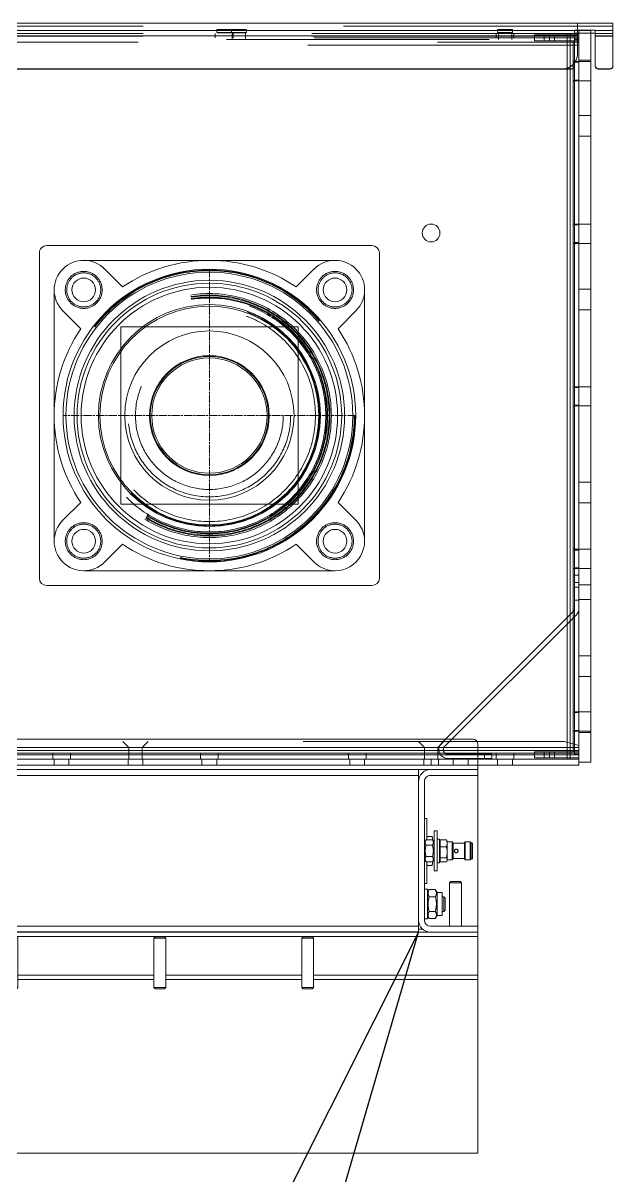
# Model space of a CAD drawing. Header units: millimetres. Extents: x 3220 to 226993, y 817 to 176024.
# Drawn here: x 127985 to 128384, y 101064 to 101844 of the extents above; entities that cross this region are included whole.
import ezdxf

# ---------------------------------------------------------------- set-up
doc = ezdxf.new("R2010")
doc.units = ezdxf.units.MM
doc.linetypes.add('CHAIN', pattern=[0.3543, 0.2362, -0.0295, 0.0591, -0.0295])
doc.linetypes.add('DASHED', pattern=[15, 7, -8])
for name, color, linetype, lineweight, true_color in [('Mittelpunktmarkierung(DIN)', 7, 'Continuous', 25, 0x3f3f3f), ('Sichtbare Kanten(DIN)', 7, 'Continuous', 50, 0x3f3f3f), ('Sichtbare tangentiale Kanten(DIN)', 7, 'Continuous', 50, 0x3f3f3f), ('Verdeckte Kanten(DIN)', 7, 'DASHED', 35, 0x3f3f3f), ('Verdeckte tangentiale Kanten(DIN)', 7, 'DASHED', 35, 0x3f3f3f)]:
    doc.layers.add(name, color=color, linetype=linetype, lineweight=lineweight, true_color=true_color)

# ---------------------------------------------------------------- blocks, each defined once
blk = doc.blocks.new('TKF 300 Motor F')
at = {"layer": 'Mittelpunktmarkierung(DIN)', "color": 1, "linetype": 'CHAIN', "lineweight": 0, "ltscale": 23.990969}
for p, q in [((-0.01, 99.01), (-0.01, -99)), ((98.99, 0), (-99.01, 0))]:
    blk.add_line(p, q, dxfattribs=at)
at = {"layer": 'Sichtbare Kanten(DIN)', "color": 5, "lineweight": 0}
for p, q in [((272.99, 265.54), (-750.01, 265.54)), ((272.99, 260.5), (272.99, 265.54)), ((272.99, 265.54), (272.99, 265.54)), ((246.99, 260.66), (260.99, 260.66)), ((246.99, 260.5), (246.99, 260.66)), ((246.99, 260.5), (246.99, 256.85)), ((249.99, 258.66), (246.99, 258.66)), ((246.99, 258.5), (249.99, 258.5)), ((249.99, 240.5), (249.99, 260.5)), ((257.99, 260.5), (249.99, 260.5)), ((257.99, 260.5), (257.99, 240.5)), ((260.99, 258.66), (257.99, 258.66)), ((260.99, 260.66), (260.99, 260.5)), ((260.99, 256.85), (260.99, 260.5)), ((272.99, 260.5), (272.99, 256.85)), ((246.99, 236.61), (246.99, 256.85)), ((246.99, 254.5), (249.99, 254.5)), ((246.99, 253.5), (249.99, 253.5)), ((260.99, 256.85), (260.99, 236.61)), ((272.99, 236.61), (272.99, 256.85)), ((244.99, 234.62), (-740.01, 234.62)), ((-740.01, 234.44), (244.99, 234.44)), ((245.99, 234.71), (245.99, -227.5)), ((246.99, 236.43), (246.99, 236.61)), ((249.99, 240.5), (249.99, -214.5)), ((257.99, 240.5), (257.99, -214.5)), ((260.99, 236.43), (260.99, 236.61)), ((270.99, 234.62), (262.99, 234.62)), ((262.99, 234.44), (270.99, 234.44)), ((272.99, 236.43), (272.99, 236.61)), ((-115.01, -110), (-115.01, 110)), ((-110.01, 115), (109.99, 115)), ((114.99, 110), (114.99, -110)), ((-85.01, 105), (-0.01, 105)), ((-0.01, 105), (84.99, 105)), ((-58.75, 87.03), (-70.87, 99.15)), ((70.85, 99.15), (58.74, 87.03)), ((-105.01, 0), (-105.01, 85)), ((104.99, 85), (104.99, 0)), ((-99.15, 70.86), (-87.04, 58.75)), ((87.02, 58.75), (99.13, 70.86)), ((-105.01, -85), (-105.01, 0)), ((104.99, 0), (104.99, -85)), ((-87.04, -58.74), (-99.15, -70.85)), ((99.13, -70.85), (87.02, -58.74)), ((-70.87, -99.14), (-58.75, -87.03)), ((58.74, -87.03), (70.85, -99.14)), ((-0.01, -105), (-85.01, -105)), ((84.99, -105), (-0.01, -105)), ((109.99, -115), (-110.01, -115)), ((249.99, -234.5), (249.99, -214.5)), ((257.99, -214.5), (257.99, -234.5)), ((241.99, -224.5), (245.99, -224.5)), ((241.99, -228.5), (241.99, -224.5)), ((249.99, -228.5), (-750.01, -228.5)), ((249.99, -232.5), (-750.01, -232.5)), ((249.99, -232.5), (-750.01, -232.5)), ((245.99, -227.5), (241.99, -227.5)), ((245.99, -227.5), (249.99, -227.5)), ((-750.01, -236.5), (249.99, -236.5)), ((249.99, -234.5), (249.99, -236.5)), ((249.99, -234.5), (257.99, -234.5))]:
    blk.add_line(p, q, dxfattribs=at)
for centre, radius in [((-0.01, 0), 99), ((-85.01, 85), 8), ((-0.01, 0), 89.5), ((84.99, 85), 8), ((-0.01, 0), 57.25), ((-0.01, 0), 40.5), ((-0.01, 0), 40), ((-0.01, 0), 39), ((-85.01, -85), 8), ((84.99, -85), 8)]:
    blk.add_circle(centre, radius, dxfattribs=at)
at = {"layer": 'Sichtbare Kanten(DIN)', "color": 1, "lineweight": 0}
blk.add_circle((-0.01, 0), 0.01, dxfattribs=at)
at = {"layer": 'Sichtbare Kanten(DIN)', "color": 5, "lineweight": 0}
for centre, radius, start, end in [((-110.01, 110), 5, 90, 180), ((109.99, 110), 5, 0, 90), ((-85.01, 85), 20, 45, 225), ((-0.01, 0), 105, 55.98058, 124.01942), ((84.99, 85), 20, 315, 135), ((-0.01, 0), 105, 145.98058, 214.01942), ((-0.01, 0), 105, 325.98058, 34.01942), ((-85.01, -85), 20, 135, 315), ((84.99, -85), 20, 225, 45), ((-0.01, 0), 105, 235.98058, 304.01942), ((-110.01, -110), 5, 180, 270), ((109.99, -110), 5, 270, 0)]:
    blk.add_arc(centre, radius, start, end, dxfattribs=at)
for centre in [(19.99, 261.09), (199.99, 261.09)]:
    blk.add_ellipse(centre, major_axis=(-5, 0), ratio=0.026186, dxfattribs=at)
for centre, major_axis, start_param, end_param in [((244.99, 236.61), (2, 0), 4.712389, 6.283185), ((244.99, 236.43), (2, 0), 4.712389, 6.283185), ((262.99, 236.61), (-2, 0), 0, 1.570796), ((262.99, 236.43), (-2, 0), 0, 1.570796), ((270.99, 236.61), (2, 0), 4.712389, 6.283185), ((270.99, 236.43), (2, 0), 4.712389, 6.283185)]:
    blk.add_ellipse(centre, major_axis=major_axis, ratio=0.996195, start_param=start_param, end_param=end_param, dxfattribs=at)
at = {"layer": 'Sichtbare tangentiale Kanten(DIN)', "color": 5, "lineweight": 0}
for p, q in [((-750.01, 265.54), (272.99, 265.54)), ((-750.01, 260.5), (246.99, 260.5)), ((260.99, 260.5), (272.99, 260.5)), ((-750.01, 256.85), (246.99, 256.85)), ((260.99, 256.85), (272.99, 256.85)), ((241.99, -224.5), (241.99, 234.44)), ((244.99, 234.44), (244.99, 234.62)), ((249.99, 240.5), (257.99, 240.5)), ((262.99, 234.44), (262.99, 234.62)), ((270.99, 234.44), (270.99, 234.62)), ((257.99, -214.5), (249.99, -214.5)), ((-250.01, -224.5), (241.99, -224.5))]:
    blk.add_line(p, q, dxfattribs=at)
for radius in [97, 91.5, 86.75, 75.09, 74]:
    blk.add_circle((-0.01, 0), radius, dxfattribs=at)
at = {"layer": 'Verdeckte Kanten(DIN)', "color": 5, "lineweight": 0, "ltscale": 26.048429}
blk.add_line((272.99, 263.54), (-750.01, 263.54), dxfattribs=at)
at = {"layer": 'Verdeckte Kanten(DIN)', "color": 5, "lineweight": 0, "ltscale": 0.38097}
for p, q in [((14.99, 259.09), (14.99, 261.09)), ((24.99, 259.09), (24.99, 261.09)), ((194.99, 259.09), (194.99, 261.09)), ((204.99, 259.09), (204.99, 261.09))]:
    blk.add_line(p, q, dxfattribs=at)
at = {"layer": 'Verdeckte Kanten(DIN)', "color": 5, "lineweight": 0, "ltscale": 0.761779}
for p, q in [((15.49, 258.5), (15.49, 254.5)), ((24.49, 258.5), (24.49, 254.5)), ((195.49, 258.5), (195.49, 254.5)), ((204.49, 258.5), (204.49, 254.5)), ((219.99, 257.5), (219.99, 253.5)), ((226.49, 257.5), (226.49, 253.5)), ((233.49, 257.5), (233.49, 253.5)), ((241.99, 254.5), (241.99, 258.5)), ((245.99, 250.5), (249.99, 250.5)), ((249.99, 239.5), (245.99, 239.5)), ((249.99, 226.5), (245.99, 226.5)), ((249.99, 129.5), (245.99, 129.5)), ((249.99, 116.5), (245.99, 116.5)), ((249.99, 19.5), (245.99, 19.5)), ((249.99, 6.5), (245.99, 6.5)), ((249.99, -90.5), (245.99, -90.5)), ((249.99, -103.5), (245.99, -103.5)), ((249.99, -200.5), (245.99, -200.5)), ((249.99, -213.5), (245.99, -213.5)), ((249.99, -224.5), (245.99, -224.5)), ((-106.01, -228.5), (-106.01, -232.5)), ((-105.01, -232.5), (-105.01, -236.5)), ((-95.01, -232.5), (-95.01, -236.5)), ((-94.01, -228.5), (-94.01, -232.5)), ((-6.01, -228.5), (-6.01, -232.5)), ((-5.01, -232.5), (-5.01, -236.5)), ((4.99, -232.5), (4.99, -236.5)), ((5.99, -228.5), (5.99, -232.5)), ((93.99, -228.5), (93.99, -232.5)), ((94.99, -232.5), (94.99, -236.5)), ((104.99, -232.5), (104.99, -236.5)), ((105.99, -228.5), (105.99, -232.5)), ((149.99, -232.5), (149.99, -236.5)), ((164.99, -232.5), (164.99, -236.5)), ((174.99, -232.5), (174.99, -236.5)), ((193.99, -228.5), (193.99, -232.5)), ((194.99, -232.5), (194.99, -236.5)), ((204.99, -232.5), (204.99, -236.5)), ((205.99, -228.5), (205.99, -232.5)), ((219.99, -227.5), (219.99, -231.5)), ((226.49, -227.5), (226.49, -231.5)), ((233.49, -227.5), (233.49, -231.5)), ((241.99, -228.5), (241.99, -232.5))]:
    blk.add_line(p, q, dxfattribs=at)
at = {"layer": 'Verdeckte Kanten(DIN)', "color": 5, "lineweight": 0, "ltscale": 2.991791}
for p, q in [((219.99, 257.5), (229.99, 257.5)), ((229.99, 253.5), (219.99, 253.5)), ((219.99, -227.5), (229.99, -227.5)), ((229.99, -231.5), (219.99, -231.5))]:
    blk.add_line(p, q, dxfattribs=at)
at = {"layer": 'Verdeckte Kanten(DIN)', "color": 5, "lineweight": 0, "ltscale": 3.809293}
for p, q in [((249.99, 257.5), (229.99, 257.5)), ((249.99, -231.5), (229.99, -231.5))]:
    blk.add_line(p, q, dxfattribs=at)
at = {"layer": 'Verdeckte Kanten(DIN)', "color": 5, "lineweight": 0, "ltscale": 1.523657}
for p, q in [((257.99, 258.66), (249.99, 258.66)), ((249.99, 239.5), (257.99, 239.5)), ((249.99, 226.5), (257.99, 226.5)), ((257.99, 203), (249.99, 203)), ((257.99, 189), (249.99, 189)), ((249.99, 129.5), (257.99, 129.5)), ((249.99, 116.5), (257.99, 116.5)), ((257.99, 85.5), (249.99, 85.5)), ((257.99, 71.5), (249.99, 71.5)), ((249.99, 19.5), (257.99, 19.5)), ((249.99, 6.5), (257.99, 6.5)), ((257.99, -45), (249.99, -45)), ((257.99, -59), (249.99, -59)), ((249.99, -90.5), (257.99, -90.5)), ((249.99, -103.5), (257.99, -103.5)), ((249.99, -114.5), (257.99, -114.5)), ((249.99, -124.5), (257.99, -124.5)), ((257.99, -162.5), (249.99, -162.5)), ((257.99, -176.5), (249.99, -176.5)), ((249.99, -200.5), (257.99, -200.5)), ((249.99, -213.5), (257.99, -213.5))]:
    blk.add_line(p, q, dxfattribs=at)
at = {"layer": 'Verdeckte Kanten(DIN)', "color": 5, "lineweight": 0, "ltscale": 25.386398}
blk.add_line((-750.01, 254.5), (246.99, 254.5), dxfattribs=at)
at = {"layer": 'Verdeckte Kanten(DIN)', "color": 5, "lineweight": 0, "ltscale": 3.047415}
blk.add_line((245.99, 253.5), (229.99, 253.5), dxfattribs=at)
at = {"layer": 'Verdeckte Kanten(DIN)', "color": 5, "lineweight": 0, "ltscale": 1.196656}
for q in [(241.99, 254.5), (245.99, 250.5)]:
    blk.add_line((241.99, 250.5), q, dxfattribs=at)
at = {"layer": 'Verdeckte Kanten(DIN)', "color": 5, "lineweight": 0, "ltscale": 0.19037}
blk.add_line((245.99, 253.5), (246.99, 253.5), dxfattribs=at)
at = {"layer": 'Verdeckte Kanten(DIN)', "color": 5, "lineweight": 0, "ltscale": 3.579878}
blk.add_line((245.99, 253.5), (245.99, 234.71), dxfattribs=at)
at = {"layer": 'Verdeckte Kanten(DIN)', "color": 5, "lineweight": 0, "ltscale": 29.027576}
for p, q in [((-60.01, 60), (59.99, 60)), ((-60.01, -60), (-60.01, 60)), ((59.99, 60), (59.99, -60)), ((59.99, -60), (-60.01, -60))]:
    blk.add_line(p, q, dxfattribs=at)
at = {"layer": 'Verdeckte Kanten(DIN)', "color": 5, "lineweight": 0, "ltscale": 0.571309}
for p, q in [((249.99, -108), (246.99, -108)), ((249.99, -116), (246.99, -116)), ((249.99, -125), (246.99, -125)), ((191, -232), (191, -229))]:
    blk.add_line(p, q, dxfattribs=at)
at = {"layer": 'Verdeckte Kanten(DIN)', "color": 5, "lineweight": 0, "ltscale": 1.495845}
for p, q in [((246.99, -113), (246.99, -108)), ((186, -229), (191, -229)), ((191, -232), (186, -232))]:
    blk.add_line(p, q, dxfattribs=at)
at = {"layer": 'Verdeckte Kanten(DIN)', "color": 5, "lineweight": 0, "ltscale": 3.335922}
blk.add_line((246.99, -113), (246.99, -130.52), dxfattribs=at)
at = {"layer": 'Verdeckte Kanten(DIN)', "color": 5, "lineweight": 0, "ltscale": 30.486076}
for p, q in [((246.11, -132.64), (157, -221.75)), ((248.23, -134.76), (159.12, -223.87))]:
    blk.add_line(p, q, dxfattribs=at)
at = {"layer": 'Verdeckte Kanten(DIN)', "color": 5, "lineweight": 0, "ltscale": 4.715426}
for p, q in [((186, -229), (161.24, -229)), ((161.24, -232), (186, -232))]:
    blk.add_line(p, q, dxfattribs=at)
at = {"layer": 'Verdeckte Kanten(DIN)', "color": 5, "lineweight": 0, "ltscale": 2.285536}
blk.add_line((241.99, -227.5), (229.99, -227.5), dxfattribs=at)
at = {"layer": 'Verdeckte Kanten(DIN)', "color": 5, "lineweight": 0, "ltscale": 24.951368}
blk.add_circle((-0.01, 0), 98.5, dxfattribs=at)
at = {"layer": 'Verdeckte Kanten(DIN)', "color": 5, "lineweight": 0, "ltscale": 24.824713}
blk.add_circle((-0.01, 0), 98, dxfattribs=at)
at = {"layer": 'Verdeckte Kanten(DIN)', "color": 5, "lineweight": 0, "ltscale": 14.959352}
for centre in [(-85.01, 85), (84.99, 85), (-85.01, -85), (84.99, -85)]:
    blk.add_circle(centre, 12.5, dxfattribs=at)
at = {"layer": 'Verdeckte Kanten(DIN)', "color": 5, "lineweight": 0, "ltscale": 13.762596}
for centre in [(-85.01, 85), (84.99, 85), (-85.01, -85), (84.99, -85)]:
    blk.add_circle(centre, 11.5, dxfattribs=at)
at = {"layer": 'Verdeckte Kanten(DIN)', "color": 5, "lineweight": 0, "ltscale": 24.77405}
blk.add_circle((-0.01, 0), 81.5, dxfattribs=at)
at = {"layer": 'Verdeckte Kanten(DIN)', "color": 5, "lineweight": 0, "ltscale": 24.318085}
blk.add_circle((-0.01, 0), 80, dxfattribs=at)
at = {"layer": 'Verdeckte Kanten(DIN)', "color": 5, "lineweight": 0, "ltscale": 25.162464}
blk.add_circle((-0.01, 0), 74.5, dxfattribs=at)
at = {"layer": 'Verdeckte Kanten(DIN)', "color": 5, "lineweight": 0, "ltscale": 24.233648}
blk.add_circle((-0.01, 0), 71.75, dxfattribs=at)
at = {"layer": 'Verdeckte Kanten(DIN)', "color": 5, "lineweight": 0, "ltscale": 23.883833}
blk.add_circle((-0.01, 0), 55, dxfattribs=at)
at = {"layer": 'Verdeckte Kanten(DIN)', "color": 5, "lineweight": 0, "ltscale": 25.331339}
blk.add_circle((-0.01, 0), 50, dxfattribs=at)
at = {"layer": 'Verdeckte Kanten(DIN)', "color": 5, "lineweight": 0, "ltscale": 0.448684}
blk.add_arc((243.99, -130.52), 3, 315, 0, dxfattribs=at)
at = {"layer": 'Verdeckte Kanten(DIN)', "color": 5, "lineweight": 0, "ltscale": 0.897467}
blk.add_arc((243.99, -130.52), 6, 315, 0, dxfattribs=at)
at = {"layer": 'Verdeckte Kanten(DIN)', "color": 5, "lineweight": 0, "ltscale": 2.692601}
blk.add_arc((161.24, -226), 6, 135, 270, dxfattribs=at)
at = {"layer": 'Verdeckte Kanten(DIN)', "color": 5, "lineweight": 0, "ltscale": 1.346251}
blk.add_arc((161.24, -226), 3, 135, 270, dxfattribs=at)
at = {"layer": 'Verdeckte Kanten(DIN)', "color": 5, "lineweight": 0, "ltscale": 5.984706}
for centre in [(19.99, 259.09), (199.99, 259.09)]:
    blk.add_ellipse(centre, major_axis=(5, 0), ratio=0.026186, dxfattribs=at)
at = {"layer": 'Verdeckte tangentiale Kanten(DIN)', "color": 5, "lineweight": 0, "ltscale": 26.048429}
blk.add_line((272.99, 263.54), (-750.01, 263.54), dxfattribs=at)
at = {"layer": 'Verdeckte tangentiale Kanten(DIN)', "color": 5, "lineweight": 0, "ltscale": 25.386398}
for p, q in [((246.99, 258.5), (-750.01, 258.5)), ((246.99, 256.68), (-750.01, 256.68))]:
    blk.add_line(p, q, dxfattribs=at)
at = {"layer": 'Verdeckte tangentiale Kanten(DIN)', "color": 5, "lineweight": 0, "ltscale": 0.761779}
for p, q in [((229.99, 253.5), (229.99, 257.5)), ((229.99, -231.5), (229.99, -227.5))]:
    blk.add_line(p, q, dxfattribs=at)
at = {"layer": 'Verdeckte tangentiale Kanten(DIN)', "color": 5, "lineweight": 0, "ltscale": 2.285536}
for p, q in [((272.99, 258.5), (260.99, 258.5)), ((272.99, 256.68), (260.99, 256.68))]:
    blk.add_line(p, q, dxfattribs=at)
at = {"layer": 'Verdeckte tangentiale Kanten(DIN)', "color": 5, "lineweight": 0, "ltscale": 25.055382}
blk.add_line((241.99, 250.5), (-742.01, 250.5), dxfattribs=at)
at = {"layer": 'Verdeckte tangentiale Kanten(DIN)', "color": 5, "lineweight": 0, "ltscale": 3.059311}
blk.add_line((241.99, 234.44), (241.99, 250.5), dxfattribs=at)
at = {"layer": 'Verdeckte tangentiale Kanten(DIN)', "color": 5, "lineweight": 0, "ltscale": 0.571309}
for p, q in [((246.99, -113), (249.99, -113)), ((186, -229), (186, -232))]:
    blk.add_line(p, q, dxfattribs=at)
at = {"layer": 'Verdeckte tangentiale Kanten(DIN)', "color": 5, "lineweight": 0, "ltscale": 25.078026}
blk.add_circle((-0.01, 0), 82.5, dxfattribs=at)
at = {"layer": 'Verdeckte tangentiale Kanten(DIN)', "color": 5, "lineweight": 0, "ltscale": 24.622061}
blk.add_circle((-0.01, 0), 81, dxfattribs=at)
at = {"layer": 'Verdeckte tangentiale Kanten(DIN)', "color": 5, "lineweight": 0, "ltscale": 24.166098}
blk.add_circle((-0.01, 0), 79.5, dxfattribs=at)
at = {"layer": 'Verdeckte tangentiale Kanten(DIN)', "color": 5, "lineweight": 0, "ltscale": 26.597906}
blk.add_circle((-0.01, 0), 78.75, dxfattribs=at)
blk = doc.blocks.new('TKF 300 2000 F')
at = {"layer": 'Sichtbare Kanten(DIN)', "color": 5, "lineweight": 0}
for p, q in [((-1999, 497), (-1999, 502.03)), ((-1999, 502.03), (-1999, 502.03)), ((-1, 502.03), (-1999, 502.03)), ((-2000, 495), (-2000, 492)), ((-2000, 495), (-1999, 495)), ((-2000, 492), (-1999, 492)), ((-1999, 491.9), (-2000, 491.9)), ((-2000, 7.1), (-2000, 491.9)), ((-1999, 497), (-1999, 493.35)), ((-1999, 481.07), (-1999, 493.35)), ((-1999, 481.07), (-1999, 480.9)), ((-1997, 7.1), (-1997, 474.92)), ((-11, 471.11), (-1989, 471.11)), ((-1989, 470.94), (-11, 470.94)), ((-1994, 10), (-1997, 10)), ((-1994, 10), (-1994, 7)), ((-1997, 7.1), (-2000, 7.1)), ((-2000, 7.1), (-2000, 7)), ((-2000, 4), (-2000, 7)), ((0, 7), (-2000, 7)), ((-2000, 4), (0, 4)), ((-2000, 0), (-2000, 4)), ((0, 4), (-2000, 4)), ((-2000, 0), (0, 0))]:
    blk.add_line(p, q, dxfattribs=at)
blk.add_circle((-1900, 360), 6, dxfattribs=at)
for centre in [(-1950, 497.58), (-1760, 497.58)]:
    blk.add_ellipse(centre, major_axis=(-5, 0), ratio=0.026186, dxfattribs=at)
for centre in [(-1989, 481.07), (-1989, 480.9)]:
    blk.add_ellipse(centre, major_axis=(-10, 0), ratio=0.996195, start_param=0, end_param=1.570796, dxfattribs=at)
at = {"layer": 'Sichtbare tangentiale Kanten(DIN)', "color": 5, "lineweight": 0}
for p, q in [((-1999, 502.03), (-1, 502.03)), ((-1999, 497), (-1, 497)), ((-1999, 493.35), (-1, 493.35)), ((-1994, 472.27), (-1994, 10)), ((-1989, 470.94), (-1989, 471.11)), ((-1994, 10), (-6, 10))]:
    blk.add_line(p, q, dxfattribs=at)
at = {"layer": 'Verdeckte Kanten(DIN)', "color": 5, "lineweight": 0, "ltscale": 25.437323}
for p, q in [((-1, 500.03), (-1999, 500.03)), ((-1999, 492), (-1, 492))]:
    blk.add_line(p, q, dxfattribs=at)
at = {"layer": 'Verdeckte Kanten(DIN)', "color": 5, "lineweight": 0, "ltscale": 0.380839}
blk.add_line((-1997, 491.9), (-1999, 491.9), dxfattribs=at)
at = {"layer": 'Verdeckte Kanten(DIN)', "color": 5, "lineweight": 0, "ltscale": 3.233633}
blk.add_line((-1997, 474.92), (-1997, 491.9), dxfattribs=at)
at = {"layer": 'Verdeckte Kanten(DIN)', "color": 5, "lineweight": 0, "ltscale": 0.571309}
for p, q in [((-1994, 495), (-1994, 492)), ((-1956, 492), (-1956, 495)), ((-1944, 492), (-1944, 495)), ((-1766, 492), (-1766, 495)), ((-1754, 492), (-1754, 495)), ((-2000, 489), (-1997, 489)), ((-1997, 475.5), (-2000, 475.5)), ((-1997, 463.5), (-2000, 463.5)), ((-1997, 365.5), (-2000, 365.5)), ((-1997, 353.5), (-2000, 353.5)), ((-1997, 255.5), (-2000, 255.5)), ((-1997, 243.5), (-2000, 243.5)), ((-1997, 145.5), (-2000, 145.5)), ((-1997, 133.5), (-2000, 133.5)), ((-1997, 35.5), (-2000, 35.5)), ((-1997, 23.5), (-2000, 23.5)), ((-1997, 10), (-2000, 10)), ((-1994, 7), (-1994, 4)), ((-1956, 7), (-1956, 4)), ((-1944, 7), (-1944, 4)), ((-1856, 7), (-1856, 4)), ((-1844, 7), (-1844, 4)), ((-1756, 7), (-1756, 4)), ((-1744, 7), (-1744, 4)), ((-1656, 7), (-1656, 4)), ((-1644, 7), (-1644, 4))]:
    blk.add_line(p, q, dxfattribs=at)
at = {"layer": 'Verdeckte Kanten(DIN)', "color": 5, "lineweight": 0, "ltscale": 0.897467}
for p, q in [((-1994, 492), (-1994, 489)), ((-1994, 489), (-1997, 489))]:
    blk.add_line(p, q, dxfattribs=at)
at = {"layer": 'Verdeckte Kanten(DIN)', "color": 5, "lineweight": 0, "ltscale": 0.38097}
for p, q in [((-1955, 495.58), (-1955, 497.58)), ((-1945, 495.58), (-1945, 497.58)), ((-1765, 495.58), (-1765, 497.58)), ((-1755, 495.58), (-1755, 497.58))]:
    blk.add_line(p, q, dxfattribs=at)
at = {"layer": 'Verdeckte Kanten(DIN)', "color": 5, "lineweight": 0, "ltscale": 1.971787}
blk.add_line((-2000, 13.32), (-1990, 16), dxfattribs=at)
at = {"layer": 'Verdeckte Kanten(DIN)', "color": 5, "lineweight": 0, "ltscale": 25.208158}
blk.add_line((-1990, 16), (-10, 16), dxfattribs=at)
at = {"layer": 'Verdeckte Kanten(DIN)', "color": 5, "lineweight": 0, "ltscale": 1.104296}
for p, q in [((-1904.5, 11.9), (-1908.6, 16)), ((-1895.5, 11.9), (-1891.4, 16)), ((-1704.5, 11.9), (-1708.6, 16)), ((-1695.5, 11.9), (-1691.4, 16))]:
    blk.add_line(p, q, dxfattribs=at)
at = {"layer": 'Verdeckte Kanten(DIN)', "color": 5, "lineweight": 0, "ltscale": 2.692601}
for p, q in [((-1904.5, 11.9), (-1895.5, 11.9)), ((-1704.5, 11.9), (-1695.5, 11.9))]:
    blk.add_line(p, q, dxfattribs=at)
at = {"layer": 'Verdeckte Kanten(DIN)', "color": 5, "lineweight": 0, "ltscale": 1.50461}
for p, q in [((-1904.5, 4), (-1904.5, 11.9)), ((-1895.5, 4), (-1895.5, 11.9)), ((-1704.5, 4), (-1704.5, 11.9)), ((-1695.5, 4), (-1695.5, 11.9))]:
    blk.add_line(p, q, dxfattribs=at)
at = {"layer": 'Verdeckte Kanten(DIN)', "color": 5, "lineweight": 0, "ltscale": 0.761779}
for p, q in [((-1955, 0), (-1955, 4)), ((-1945, 0), (-1945, 4)), ((-1905, 0), (-1905, 4)), ((-1895, 0), (-1895, 4)), ((-1855, 0), (-1855, 4)), ((-1845, 0), (-1845, 4)), ((-1755, 0), (-1755, 4)), ((-1745, 0), (-1745, 4)), ((-1705, 0), (-1705, 4)), ((-1695, 0), (-1695, 4)), ((-1655, 0), (-1655, 4)), ((-1645, 0), (-1645, 4))]:
    blk.add_line(p, q, dxfattribs=at)
at = {"layer": 'Verdeckte Kanten(DIN)', "color": 5, "lineweight": 0, "ltscale": 5.984706}
for centre in [(-1950, 495.58), (-1760, 495.58)]:
    blk.add_ellipse(centre, major_axis=(5, 0), ratio=0.026186, dxfattribs=at)
at = {"layer": 'Verdeckte tangentiale Kanten(DIN)', "color": 5, "lineweight": 0, "ltscale": 25.437323}
for p, q in [((-1, 500.03), (-1999, 500.03)), ((-1, 495), (-1999, 495)), ((-1, 493.17), (-1999, 493.17))]:
    blk.add_line(p, q, dxfattribs=at)
at = {"layer": 'Verdeckte tangentiale Kanten(DIN)', "color": 5, "lineweight": 0, "ltscale": 3.18604}
blk.add_line((-1994, 489), (-1994, 472.27), dxfattribs=at)
at = {"layer": 'Verdeckte tangentiale Kanten(DIN)', "color": 5, "lineweight": 0, "ltscale": 25.310009}
blk.add_line((-6, 489), (-1994, 489), dxfattribs=at)
blk = doc.blocks.new('155')
at = {"xscale": -1}
blk.add_blockref('TKF 300 Motor F', (-6857.01, -82.5), dxfattribs=at)
blk.add_blockref('TKF 300 2000 F', (-5107, -319))
blk = doc.blocks.new('300x650 for TKF 300 R')
at = {"layer": 'Sichtbare Kanten(DIN)', "color": 6, "lineweight": 0}
for p, q in [((-365, 146.5), (195, 146.5)), ((-365, 146.5), (-365, 143.5)), ((-365, 29), (-365, 143.5)), ((195, 146.5), (195, 143.5)), ((195, 29), (195, 143.5)), ((-253.23, 35.23), (-254, 34.47)), ((-246, 34.47), (-254, 34.47)), ((-254, 1), (-254, 34.47)), ((-253.23, 35.23), (-246.77, 35.23)), ((-246.77, 35.23), (-246, 34.47)), ((-246, 1), (-246, 34.47)), ((-153.23, 35.23), (-154, 34.47)), ((-146, 34.47), (-154, 34.47)), ((-154, 1), (-154, 34.47)), ((-153.23, 35.23), (-146.77, 35.23)), ((-146.77, 35.23), (-146, 34.47)), ((-146, 1), (-146, 34.47)), ((-53.23, 35.23), (-54, 34.47)), ((-46, 34.47), (-54, 34.47)), ((-54, 1), (-54, 34.47)), ((-53.23, 35.23), (-46.77, 35.23)), ((-46.77, 35.23), (-46, 34.47)), ((-46, 1), (-46, 34.47)), ((46.77, 35.23), (46, 34.47)), ((54, 34.47), (46, 34.47)), ((46, 1), (46, 34.47)), ((46.77, 35.23), (53.23, 35.23)), ((53.23, 35.23), (54, 34.47)), ((54, 1), (54, 34.47)), ((146.77, 35.23), (146, 34.47)), ((154, 34.47), (146, 34.47)), ((146, 1), (146, 34.47)), ((146.77, 35.23), (153.23, 35.23)), ((153.23, 35.23), (154, 34.47)), ((154, 1), (154, 34.47)), ((246.77, 35.23), (246, 34.47)), ((254, 34.47), (246, 34.47)), ((246, 1), (246, 34.47)), ((246.77, 35.23), (253.23, 35.23)), ((253.23, 35.23), (254, 34.47)), ((254, 1), (254, 34.47)), ((-365, 26), (-365, 29)), ((-254, 29), (-365, 29)), ((-365, 3), (-365, 26)), ((-365, 26), (-254, 26)), ((-154, 29), (-246, 29)), ((-246, 26), (-154, 26)), ((-54, 29), (-146, 29)), ((-146, 26), (-54, 26)), ((46, 29), (-46, 29)), ((-46, 26), (46, 26)), ((146, 29), (54, 29)), ((54, 26), (146, 26)), ((246, 29), (154, 29)), ((154, 26), (246, 26)), ((365, 29), (254, 29)), ((254, 26), (365, 26)), ((365, 26), (365, 29)), ((365, 26), (365, 3)), ((-365, 0), (-365, 3)), ((-365, 0), (-365, -3)), ((365, 0), (-365, 0)), ((-254, 1), (-246, 1)), ((-253.23, 0.23), (-254, 1)), ((-246.77, 0.23), (-253.23, 0.23)), ((-246.77, 0.23), (-246, 1)), ((-154, 1), (-146, 1)), ((-153.23, 0.23), (-154, 1)), ((-146.77, 0.23), (-153.23, 0.23)), ((-146.77, 0.23), (-146, 1)), ((-54, 1), (-46, 1)), ((-53.23, 0.23), (-54, 1)), ((-46.77, 0.23), (-53.23, 0.23)), ((-46.77, 0.23), (-46, 1)), ((46, 1), (54, 1)), ((46.77, 0.23), (46, 1)), ((53.23, 0.23), (46.77, 0.23)), ((53.23, 0.23), (54, 1)), ((146, 1), (154, 1)), ((146.77, 0.23), (146, 1)), ((153.23, 0.23), (146.77, 0.23)), ((153.23, 0.23), (154, 1)), ((246, 1), (254, 1)), ((246.77, 0.23), (246, 1)), ((253.23, 0.23), (246.77, 0.23)), ((253.23, 0.23), (254, 1)), ((365, 0), (365, 3)), ((365, 0), (365, -3)), ((-365, -3), (-365, -7)), ((-365, -3), (365, -3)), ((-360, -7), (-365, -7)), ((-365, -109), (-365, -7)), ((-360, -3), (-333, -3)), ((-333, -7), (-360, -7)), ((-354, -7), (-354, -36.47)), ((-346, -7), (-346, -36.47)), ((-327.71, -5), (-325, -5)), ((-325, -7), (-325, -3)), ((325, -3), (-325, -3)), ((325, -7), (-325, -7)), ((-325, -7), (-325, -11)), ((325, -7), (325, -3)), ((325, -5), (327.71, -5)), ((325, -7), (325, -11)), ((360, -3), (333, -3)), ((333, -7), (360, -7)), ((344, -7), (344, -8.6)), ((356, -7), (356, -8.6)), ((360, -7), (365, -7)), ((365, -3), (365, -7)), ((-341, -29.79), (-341, -14.19)), ((-337.5, -14.19), (-341, -14.19)), ((-337.5, -14.19), (-336.34, -12.17)), ((-337.5, -29.79), (-337.5, -14.19)), ((-332.16, -12.17), (-336.34, -12.17)), ((-331, -14.19), (-332.16, -12.17)), ((-331, -31.99), (-331, -11.99)), ((-329, -11.99), (-331, -11.99)), ((-329, -105), (-329, -11)), ((-325, -11), (-325, -105)), ((325, -11), (325, -105)), ((329, -105), (329, -11)), ((329, -11.99), (331, -11.99)), ((331, -11.99), (331, -31.99)), ((331, -14.19), (332.16, -12.17)), ((332.16, -12.17), (336.34, -12.17)), ((337.5, -14.19), (336.34, -12.17)), ((337.5, -14.19), (337.5, -29.79)), ((337.5, -14.19), (341, -14.19)), ((341, -14.19), (341, -29.79)), ((356, -8.6), (344, -8.6)), ((345.6, -8.6), (344.23, -9.39)), ((344.23, -12.81), (344.23, -9.39)), ((345.6, -13.6), (344.23, -12.81)), ((345.6, -13.6), (354.4, -13.6)), ((346, -13.6), (346, -36.47)), ((347.11, -12.81), (347.11, -9.39)), ((352.89, -12.81), (352.89, -9.39)), ((354, -13.6), (354, -36.47)), ((354.4, -8.6), (355.77, -9.39)), ((354.4, -13.6), (355.77, -12.81)), ((355.77, -12.81), (355.77, -9.39)), ((-343, -17.91), (-342.08, -16.99)), ((-343, -26.07), (-343, -17.91)), ((-342.08, -16.99), (-342.08, -26.99)), ((-341, -16.99), (-342.08, -16.99)), ((-332.16, -17.08), (-336.34, -17.08)), ((332.16, -17.08), (336.34, -17.08)), ((341, -16.99), (342.08, -16.99)), ((342.08, -26.99), (342.08, -16.99)), ((343, -17.91), (342.08, -16.99)), ((343, -17.91), (343, -26.07)), ((-343, -26.07), (-342.08, -26.99)), ((-341, -26.99), (-342.08, -26.99)), ((-337.5, -29.79), (-341, -29.79)), ((-337.5, -29.79), (-336.34, -31.8)), ((-332.16, -26.9), (-336.34, -26.9)), ((-331, -29.79), (-332.16, -31.8)), ((331, -29.79), (332.16, -31.8)), ((332.16, -26.9), (336.34, -26.9)), ((337.5, -29.79), (336.34, -31.8)), ((337.5, -29.79), (341, -29.79)), ((341, -26.99), (342.08, -26.99)), ((343, -26.07), (342.08, -26.99)), ((-354, -36.47), (-346, -36.47)), ((-353.23, -37.23), (-354, -36.47)), ((-346.77, -37.23), (-353.23, -37.23)), ((-346.77, -37.23), (-346, -36.47)), ((-332.16, -31.8), (-336.34, -31.8)), ((-329, -31.99), (-331, -31.99)), ((-330.5, -36), (-330.5, -50.49)), ((-329, -36), (-330.5, -36)), ((329, -31.99), (331, -31.99)), ((332.16, -31.8), (336.34, -31.8)), ((346, -36.47), (354, -36.47)), ((346.77, -37.23), (346, -36.47)), ((353.23, -37.23), (346.77, -37.23)), ((353.23, -37.23), (354, -36.47)), ((-337.5, -49.5), (-337.5, -44.5)), ((-335.5, -44.5), (-337.5, -44.5)), ((-335.5, -44.5), (-335.5, -49.5)), ((-361.5, -52.7), (-361.5, -63.3)), ((-360.5, -52.7), (-361.5, -52.7)), ((-360.5, -52.61), (-359.89, -52)), ((-360.5, -52.61), (-360.5, -63.39)), ((-359.89, -52), (-359.89, -64)), ((-356.61, -52), (-359.89, -52)), ((-356.61, -52), (-356.61, -64)), ((-356, -52.61), (-356.61, -52)), ((-356, -52.61), (-356, -63.39)), ((-351.75, -52.75), (-356, -52.75)), ((-348.5, -52.75), (-349.25, -52.75)), ((-348.5, -52.75), (-347.75, -52)), ((-348.5, -52.75), (-348.5, -63.25)), ((-347.75, -52), (-347.75, -64)), ((-344.4, -52), (-347.75, -52)), ((-344.4, -51.5), (-344.11, -50.99)), ((-344.4, -51.5), (-344.4, -51.97)), ((-344.4, -51.97), (-344.4, -57.09)), ((-339.7, -50.57), (-343.82, -50.57)), ((-339.7, -53.38), (-343.82, -53.38)), ((-339.7, -50.57), (-339.7, -53.38)), ((-339.1, -52), (-339.7, -52)), ((-339.7, -52.3), (-339.1, -52.3)), ((-339.7, -53.38), (-339.7, -60.81)), ((-339.1, -66), (-339.1, -50)), ((-337.5, -50), (-339.1, -50)), ((-337.5, -49.5), (-337.5, -66.5)), ((-335.5, -49.5), (-335.5, -66.5)), ((-335.5, -52.35), (-334.43, -50.49)), ((-335.3, -52), (-335.5, -52)), ((-334.5, -49.5), (-334.15, -48.19)), ((-334.5, -50.62), (-334.5, -49.5)), ((-330.07, -50.49), (-334.43, -50.49)), ((-330.07, -54.25), (-334.43, -54.25)), ((-334.15, -48.19), (-330.85, -48.19)), ((-330.5, -49.5), (-330.85, -48.19)), ((-329, -52.35), (-330.07, -50.49)), ((-344.4, -57.09), (-344.4, -63.12)), ((-339.7, -60.81), (-343.82, -60.81)), ((-339.7, -60.81), (-339.7, -65.43)), ((-330.07, -61.75), (-334.43, -61.75)), ((-360.5, -63.3), (-361.5, -63.3)), ((-360.5, -63.39), (-359.89, -64)), ((-356.61, -64), (-359.89, -64)), ((-356, -63.39), (-356.61, -64)), ((-351.75, -63.25), (-356, -63.25)), ((-348.5, -63.25), (-349.25, -63.25)), ((-348.5, -63.25), (-347.75, -64)), ((-344.4, -64), (-347.75, -64)), ((-344.4, -63.12), (-344.4, -64.5)), ((-344.4, -64.5), (-344.11, -65.01)), ((-339.7, -65.43), (-343.82, -65.43)), ((-339.7, -63.7), (-339.1, -63.7)), ((-339.1, -64), (-339.7, -64)), ((-337.5, -66), (-339.1, -66)), ((-337.5, -71.5), (-337.5, -66.5)), ((-335.5, -63.65), (-334.43, -65.51)), ((-335.3, -64), (-335.5, -64)), ((-335.5, -66.5), (-335.5, -71.5)), ((-334.5, -66.5), (-334.5, -65.38)), ((-334.5, -66.5), (-334.15, -67.81)), ((-330.07, -65.51), (-334.43, -65.51)), ((-334.15, -67.81), (-330.85, -67.81)), ((-330.5, -66.5), (-330.85, -67.81)), ((-330.5, -65.51), (-330.5, -80)), ((-329, -63.65), (-330.07, -65.51)), ((-337.5, -71.5), (-335.5, -71.5)), ((-329, -80), (-330.5, -80)), ((-365, -109), (-360, -109)), ((-365, -109), (-365, -113)), ((-360, -109), (-333, -109)), ((-325, -109), (-325, -105)), ((-325, -113), (-325, -109)), ((325, -109), (-325, -109)), ((325, -105), (325, -109)), ((325, -113), (325, -109)), ((360, -109), (333, -109)), ((365, -109), (360, -109)), ((365, -109), (365, -113)), ((-360, -113), (-365, -113)), ((-365, -113), (-365, -116)), ((-360, -116), (-365, -116)), ((-365, -130.5), (-365, -116)), ((-333, -113), (-360, -113)), ((360, -116), (-360, -116)), ((-325, -113), (-333, -113)), ((325, -113), (-325, -113)), ((195, -130.5), (195, -116)), ((333, -113), (325, -113)), ((333, -113), (360, -113)), ((360, -113), (365, -113)), ((365, -116), (360, -116)), ((365, -116), (365, -113)), ((-362, -133.5), (192, -133.5))]:
    blk.add_line(p, q, dxfattribs=at)
for centre, radius, start, end in [((-333, -11), 8, 0, 90), ((-333, -11), 4, 0, 90), ((333, -11), 8, 90, 180), ((333, -11), 4, 90, 180), ((-333, -105), 8, 270, 0), ((-333, -105), 4, 270, 0), ((333, -105), 8, 180, 270), ((333, -105), 4, 180, 270), ((-362, -130.5), 3, 180, 270), ((192, -130.5), 3, 270, 0)]:
    blk.add_arc(centre, radius, start, end, dxfattribs=at)
for points, weights in [([(-336.34, -12.17), (-337.75, -14.63), (-336.34, -17.08)], [1, 1.15470053838, 1]), ([(-332.16, -17.08), (-330.75, -14.63), (-332.16, -12.17)], [1, 1.15470053838, 1]), ([(332.16, -12.17), (330.75, -14.63), (332.16, -17.08)], [1, 1.15470053838, 1]), ([(336.34, -17.08), (337.75, -14.63), (336.34, -12.17)], [1, 1.15470053838, 1]), ([(347.11, -9.39), (345.67, -8.56), (344.23, -9.39)], [1, 1.15470053838, 1]), ([(344.23, -12.81), (345.67, -13.64), (347.11, -12.81)], [1, 1.15470053838, 1]), ([(352.89, -9.39), (350, -8.56), (347.11, -9.39)], [1, 1.15470053838, 1]), ([(347.11, -12.81), (350, -13.64), (352.89, -12.81)], [1, 1.15470053838, 1]), ([(355.77, -9.39), (354.33, -8.56), (352.89, -9.39)], [1, 1.15470053838, 1]), ([(352.89, -12.81), (354.33, -13.64), (355.77, -12.81)], [1, 1.15470053838, 1]), ([(-336.34, -17.08), (-337.75, -21.99), (-336.34, -26.9)], [1, 1.15470053838, 1]), ([(-332.16, -26.9), (-330.75, -21.99), (-332.16, -17.08)], [1, 1.15470053838, 1]), ([(332.16, -17.08), (330.75, -21.99), (332.16, -26.9)], [1, 1.15470053838, 1]), ([(336.34, -26.9), (337.75, -21.99), (336.34, -17.08)], [1, 1.15470053838, 1]), ([(-336.34, -26.9), (-337.75, -29.35), (-336.34, -31.8)], [1, 1.15470053838, 1]), ([(-332.16, -31.8), (-330.75, -29.35), (-332.16, -26.9)], [1, 1.15470053838, 1]), ([(332.16, -26.9), (330.75, -29.35), (332.16, -31.8)], [1, 1.15470053838, 1]), ([(336.34, -31.8), (337.75, -29.35), (336.34, -26.9)], [1, 1.15470053838, 1]), ([(-343.82, -50.57), (-344.4, -51.32), (-344.4, -51.97)], [1, 1.0379548493, 1]), ([(-344.4, -51.97), (-344.4, -52.63), (-343.82, -53.38)], [1, 1.0379548493, 1]), ([(-343.82, -53.38), (-344.4, -55.37), (-344.4, -57.09)], [1, 1.0379548493, 1]), ([(-334.43, -50.49), (-335.51, -52.37), (-334.43, -54.25)], [1, 1.15470053838, 1]), ([(-334.43, -54.25), (-335.51, -58), (-334.43, -61.75)], [1, 1.15470053838, 1]), ([(-334.5, -50.62), (-334.5, -49.49), (-334.15, -48.19)], [1.00080034477, 1.0457013097, 1.01550081983]), ([(-330.85, -48.19), (-330.52, -49.42), (-330.5, -50.49)], [1.01550081983, 1.04411788199, 1.00530225668]), ([(-330.07, -54.25), (-328.99, -52.37), (-330.07, -50.49)], [1, 1.15470053838, 1]), ([(-330.07, -61.75), (-328.99, -58), (-330.07, -54.25)], [1, 1.15470053838, 1]), ([(-344.4, -57.09), (-344.4, -58.82), (-343.82, -60.81)], [1, 1.0379548493, 1]), ([(-343.82, -60.81), (-344.4, -62.05), (-344.4, -63.12)], [1, 1.0379548493, 1]), ([(-334.43, -61.75), (-335.51, -63.63), (-334.43, -65.51)], [1, 1.15470053838, 1]), ([(-330.07, -65.51), (-328.99, -63.63), (-330.07, -61.75)], [1, 1.15470053838, 1]), ([(-344.4, -63.12), (-344.4, -64.19), (-343.82, -65.43)], [1, 1.0379548493, 1]), ([(-343.82, -65.43), (-343.99, -65.21), (-344.11, -65.01)], [1, 1.01070966259, 1.0153754665]), ([(-334.15, -67.81), (-334.5, -66.51), (-334.5, -65.38)], [1.01550081983, 1.0457013097, 1.00080034477]), ([(-330.5, -65.51), (-330.52, -66.58), (-330.85, -67.81)], [1.00530225668, 1.04411788199, 1.01550081983])]:
    blk.add_rational_spline(points, weights, degree=2, dxfattribs=at)
for points, knots in [([(-349.25, -52.75), (-349.25, -52.75), (-349.28, -52.76), (-349.41, -52.79), (-349.51, -52.81), (-349.73, -52.84), (-349.87, -52.86), (-350.17, -52.89), (-350.34, -52.9), (-350.5, -52.9), (-350.66, -52.9), (-350.83, -52.89), (-351.13, -52.86), (-351.27, -52.84), (-351.49, -52.81), (-351.59, -52.79), (-351.72, -52.76), (-351.75, -52.75), (-351.75, -52.75)], [5.673838, 5.673838, 5.673838, 5.673838, 6.14663, 6.14663, 6.619423, 6.619423, 7.09227, 7.09227, 7.565117, 7.565117, 7.565117, 8.037964, 8.037964, 8.510811, 8.510811, 8.983603, 8.983603, 9.456396, 9.456396, 9.456396, 9.456396]), ([(-351.75, -58), (-351.75, -57.84), (-351.72, -57.67), (-351.59, -57.37), (-351.49, -57.23), (-351.27, -57.01), (-351.13, -56.91), (-350.83, -56.78), (-350.66, -56.75), (-350.34, -56.75), (-350.17, -56.78), (-349.87, -56.91), (-349.73, -57.01), (-349.51, -57.23), (-349.41, -57.37), (-349.28, -57.67), (-349.25, -57.84), (-349.25, -58)], [1.891279, 1.891279, 1.891279, 1.891279, 2.364072, 2.364072, 2.836865, 2.836865, 3.309712, 3.309712, 3.782558, 3.782558, 4.255405, 4.255405, 4.728252, 4.728252, 5.201045, 5.201045, 5.673838, 5.673838, 5.673838, 5.673838]), ([(-349.25, -58), (-349.25, -58.16), (-349.28, -58.33), (-349.41, -58.63), (-349.51, -58.77), (-349.73, -58.99), (-349.87, -59.09), (-350.17, -59.22), (-350.34, -59.25), (-350.5, -59.25), (-350.66, -59.25), (-350.83, -59.22), (-351.13, -59.09), (-351.27, -58.99), (-351.49, -58.77), (-351.59, -58.63), (-351.72, -58.33), (-351.75, -58.16), (-351.75, -58)], [5.673838, 5.673838, 5.673838, 5.673838, 6.14663, 6.14663, 6.619423, 6.619423, 7.09227, 7.09227, 7.565117, 7.565117, 7.565117, 8.037964, 8.037964, 8.510811, 8.510811, 8.983603, 8.983603, 9.456396, 9.456396, 9.456396, 9.456396]), ([(-351.75, -63.25), (-351.75, -63.25), (-351.72, -63.24), (-351.59, -63.21), (-351.49, -63.19), (-351.27, -63.16), (-351.13, -63.14), (-350.83, -63.11), (-350.66, -63.1), (-350.34, -63.1), (-350.17, -63.11), (-349.87, -63.14), (-349.73, -63.16), (-349.51, -63.19), (-349.41, -63.21), (-349.28, -63.24), (-349.25, -63.25), (-349.25, -63.25)], [1.891279, 1.891279, 1.891279, 1.891279, 2.364072, 2.364072, 2.836865, 2.836865, 3.309712, 3.309712, 3.782558, 3.782558, 4.255405, 4.255405, 4.728252, 4.728252, 5.201045, 5.201045, 5.673838, 5.673838, 5.673838, 5.673838])]:
    blk.add_open_spline(points, degree=3, knots=knots, dxfattribs=at)
blk = doc.blocks.new('126.1')
at = {"lineweight": 0, "rotation": 180}
blk.add_blockref('300x650 for TKF 300 R', (0, -116), dxfattribs=at)
blk = doc.blocks.new('154.1 L')
blk.add_blockref('126.1', (367.21, -4.83, 0))

msp = doc.modelspace()

# ---------------------------------------------------------------- linework, layer by layer
at = {"color": 4}
msp.add_lwpolyline([(128252.65, 101229.36), (127602.65, 101229.36), (127824.65, 100629.1), (128077.65, 100629.1), (128252.65, 101229.36), (127951.15, 100629.1), (127602.65, 101229.36)], dxfattribs=at)

# ---------------------------------------------------------------- block references
at = {"xscale": -1}
msp.add_blockref('155', (121254.15, 101661.36), dxfattribs=at)
msp.add_blockref('154.1 L', (127560.44, 101347.19, 0))

doc.saveas('drawing.dxf')
